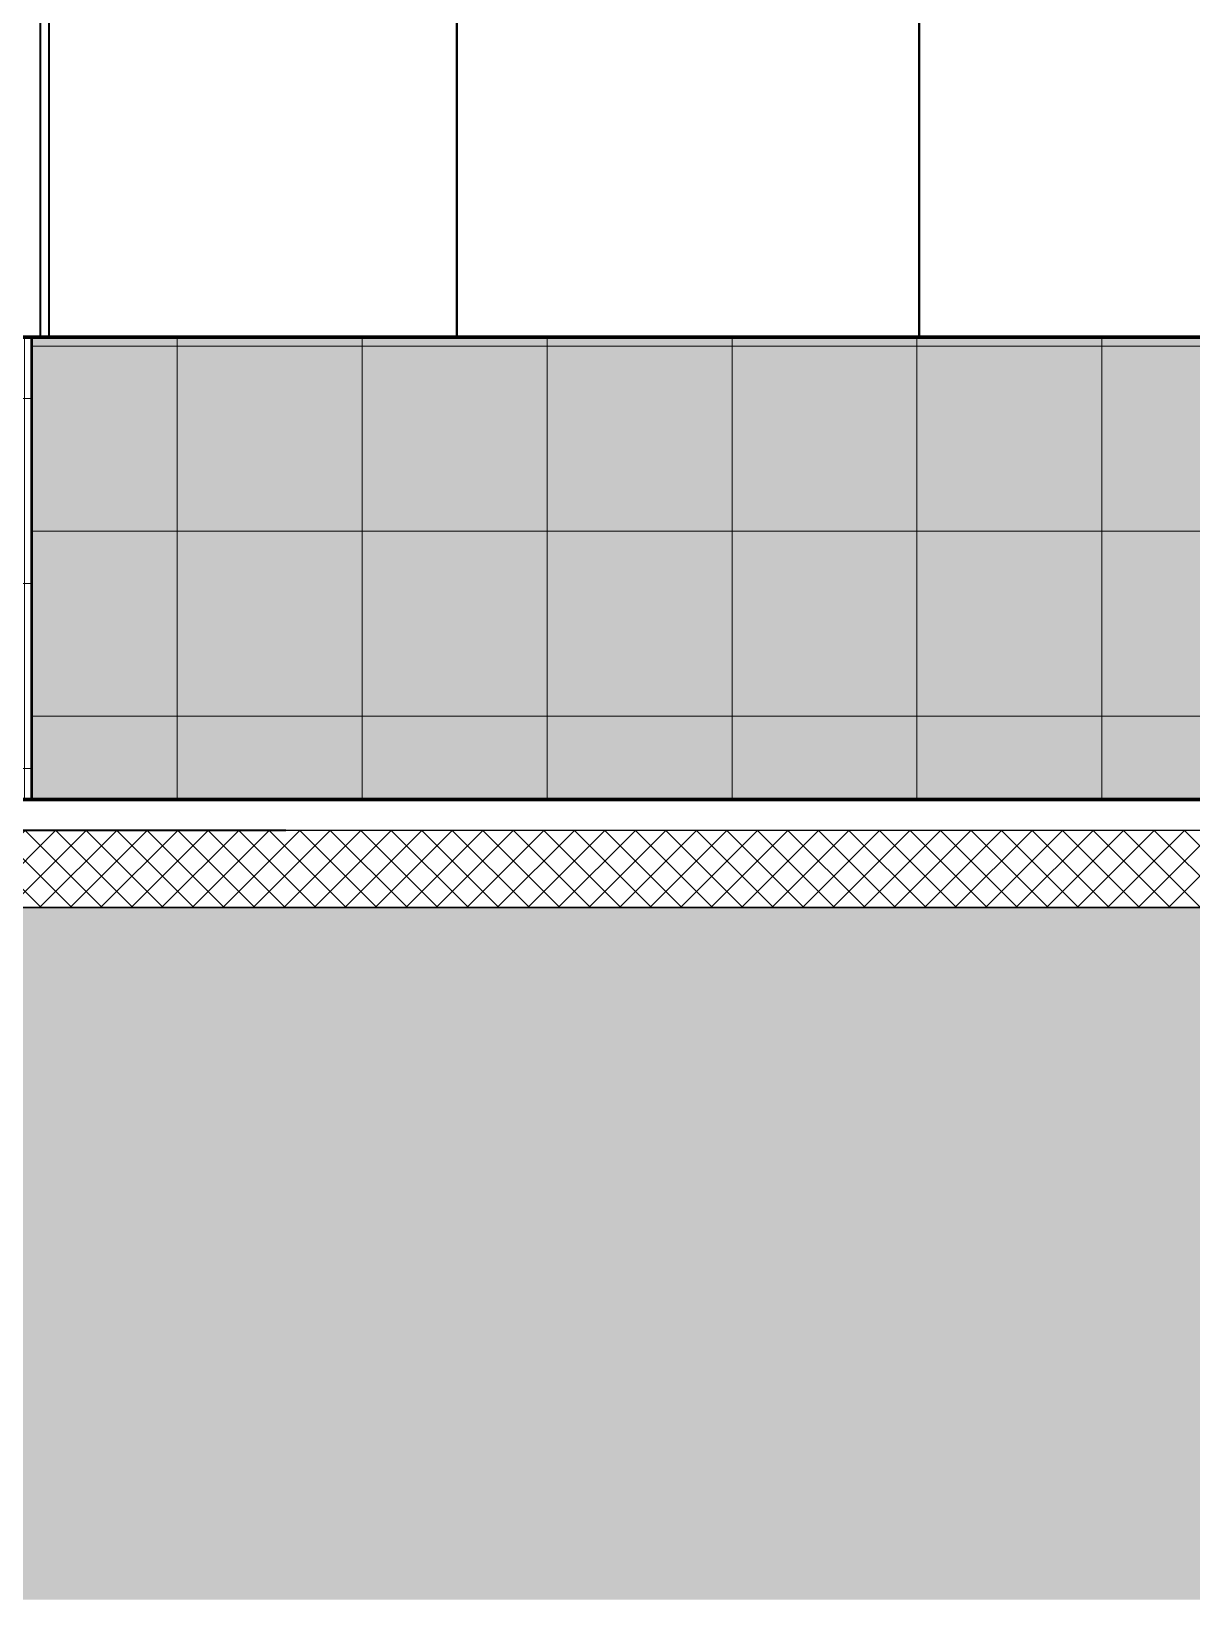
# Model space of a CAD drawing. Header units: millimetres. Extents: x -25371 to 2282244, y -90657 to 147824.
# Drawn here: x 2221009 to 2224774, y -5068 to 19 of the extents above; entities that cross this region are included whole.
import ezdxf

# ---------------------------------------------------------------- set-up
doc = ezdxf.new("R2010")
doc.units = ezdxf.units.MM
doc.layers.add('000 - EXISTING_BUILDING_MAIN_COLOR_251', color=7, linetype='Continuous')
for name, color, linetype, lineweight in [('A-DETL', 7, 'Continuous', 70), ('A-DETL-GENF', 7, 'Continuous', 35), ('A-DETL-THIN', 7, 'Continuous', 25), ('A-DOOR', 7, 'Continuous', 35), ('A-DOOR-E', 7, 'Continuous', 35), ('A-DOOR-FRAM', 7, 'Continuous', 35), ('A-DOOR-HDLN', 7, 'Continuous', 70), ('A-FLOR-E', 7, 'Continuous', 35), ('A-FLOR-FNSH', 7, 'Continuous', 70), ('A-FLOR-HRAL', 7, 'Continuous', 35), ('A-FLOR-OTLN', 7, 'Continuous', 35), ('A-FLOR-PATT', 7, 'Continuous', 70), ('A-GLAZ-CURT', 7, 'Continuous', 35), ('A-WALL-PATT', 7, 'Continuous', 50), ('I-WALL-E', 7, 'Continuous', 50), ('WALL-E', 7, 'Continuous', 50)]:
    doc.layers.add(name, color=color, linetype=linetype, lineweight=lineweight)

# ---------------------------------------------------------------- blocks, each defined once
blk = doc.blocks.new('DPA_DR-DB-SW1 - D27_2000x2150 mm-V17-VS01 - ELEVATION 1')
at = {"layer": 'A-DOOR', "color": 7}
for p, q in [((9272.4, 103600), (9246, 103600)), ((9246, 103600), (9626, 103600)), ((9626, 103600), (9272.4, 103600))]:
    blk.add_line(p, q, dxfattribs=at)
at = {"layer": 'A-DOOR-E', "color": 7}
for p, q in [((9255.5, 103600), (9256.8, 103600)), ((9255.5, 103600), (9626, 103600)), ((9626, 103600), (9256.8, 103600)), ((9282.4, 103600), (9283.7, 103600)), ((9282.4, 103600), (9626, 103600)), ((9283.7, 103600), (9626, 103600))]:
    blk.add_line(p, q, dxfattribs=at)
at = {"layer": 'A-DOOR-FRAM', "color": 7}
for p, q in [((9246, 103600), (9272.4, 103600)), ((9272.4, 103600), (9246, 103600)), ((9246, 103600), (9255.5, 103600)), ((9255.5, 103600), (9246, 103600))]:
    blk.add_line(p, q, dxfattribs=at)
blk = doc.blocks.new('DPA_AC-PL_FLOOR ROOM CAL - A41_1000 x 1000 mm-5549838-VS01 - ELEVATION 1')
at = {"layer": 'A-DOOR-E', "color": 7}
for p, q in [((9578.8, 103600), (8748.6, 103600)), ((8748.6, 103600), (9470.3, 103600)), ((9470.3, 103600), (10300.4, 103600)), ((10300.4, 103600), (9578.8, 103600))]:
    blk.add_line(p, q, dxfattribs=at)
at = {"layer": 'A-DOOR-HDLN', "color": 7}
for p, q in [((8819.1, 103600), (10229.9, 103600)), ((9475.2, 103600), (8819.1, 103600)), ((8819.1, 103600), (9573.9, 103600)), ((9475.2, 103600), (9573.9, 103600)), ((10229.9, 103600), (9475.2, 103600)), ((9573.9, 103600), (10229.9, 103600))]:
    blk.add_line(p, q, dxfattribs=at)
blk = doc.blocks.new('System Panel - DPA-AR_Facade_Solid Panel 150mm-5074316-VS01 - ELEVATION 1')
at = {"layer": 'A-GLAZ-CURT', "color": 7}
for p, q in [((29357.8, 103600), (29357.8, 106600)), ((29357.8, 106600), (30857.8, 106600)), ((30857.8, 106600), (29357.8, 106600)), ((29357.8, 106600), (29357.8, 103600)), ((30857.8, 106600), (30857.8, 103600)), ((30857.8, 103600), (30857.8, 106600)), ((30857.8, 103600), (29357.8, 103600)), ((29357.8, 103600), (30857.8, 103600))]:
    blk.add_line(p, q, dxfattribs=at)
blk = doc.blocks.new('System Panel - DPA-AR_Facade_Solid Panel 150mm-5093853-VS01 - ELEVATION 1')
at = {"layer": 'A-GLAZ-CURT', "color": 7}
for p, q in [((7033.9, 106600), (8357.8, 106600)), ((8357.8, 106600), (7033.9, 106600)), ((7033.9, 106600), (7033.9, 103600)), ((8357.8, 106600), (8357.8, 103600)), ((8357.8, 103600), (8357.8, 106600)), ((8357.8, 103600), (7033.9, 103600)), ((7033.9, 103600), (8357.8, 103600))]:
    blk.add_line(p, q, dxfattribs=at)
blk = doc.blocks.new('System Panel - DPA-AR_Facade_Solid Panel 150mm-5072658-VS01 - ELEVATION 1')
at = {"layer": 'A-GLAZ-CURT', "color": 7}
for p, q in [((6384.1, 103600), (6215, 103600)), ((6313.5, 103600), (6215, 103600)), ((6313.5, 103600), (6384.1, 103600)), ((7266.6, 103600), (7445.5, 103600)), ((7347.1, 103600), (7266.6, 103600)), ((7347.1, 103600), (7445.5, 103600))]:
    blk.add_line(p, q, dxfattribs=at)
blk = doc.blocks.new('System Panel - DPA-AR_Facade_Solid Panel 150mm-V28-VS01 - ELEVATION 1')
at = {"layer": 'A-GLAZ-CURT', "color": 7}
for p, q in [((8479.1, 103600), (7347.1, 103600)), ((7445.5, 103600), (7347.1, 103600)), ((7445.5, 103600), (8577.5, 103600)), ((8479.1, 103600), (8577.5, 103600))]:
    blk.add_line(p, q, dxfattribs=at)
blk = doc.blocks.new('System Panel - DPA-AR_Facade_Solid Panel 150mm-5527618-VS01 - ELEVATION 1')
at = {"layer": 'A-GLAZ-CURT', "color": 7}
for p, q in [((10479.2, 103600), (9611.2, 103600)), ((9709.6, 103600), (9611.2, 103600)), ((9709.6, 103600), (10577.6, 103600)), ((10479.2, 103600), (10577.6, 103600))]:
    blk.add_line(p, q, dxfattribs=at)
blk = doc.blocks.new('System Panel - DPA-AR_Facade_Solid Panel 150mm-5778940-VS01 - ELEVATION 1')
at = {"layer": 'A-GLAZ-CURT', "color": 7}
for p, q in [((8675.6, 103600), (7805.7, 103600)), ((7904.1, 103600), (7805.7, 103600)), ((7904.1, 103600), (8774, 103600)), ((8675.6, 103600), (8774, 103600))]:
    blk.add_line(p, q, dxfattribs=at)
blk = doc.blocks.new('System Panel - DPA-AR_Facade_Solid Panel 150mm-V33-VS01 - ELEVATION 1')
at = {"layer": 'A-GLAZ-CURT', "color": 7}
for p, q in [((7266.6, 103600), (7515.9, 103600)), ((7515.9, 103600), (7266.6, 103600)), ((7565.1, 103600), (7904.1, 103600)), ((7805.7, 103600), (7565.1, 103600)), ((7805.7, 103600), (7904.1, 103600))]:
    blk.add_line(p, q, dxfattribs=at)
blk = doc.blocks.new('System Panel - DPA-AR_Facade_Solid Panel 150mm-5091727-VS01 - ELEVATION 1')
at = {"layer": 'A-GLAZ-CURT', "color": 7}
for p, q in [((7006.3, 106600), (6101.8, 106600)), ((6101.8, 106600), (6101.8, 103600)), ((6101.8, 106600), (6215, 106600)), ((6215, 106600), (6313.5, 106600)), ((6313.5, 106600), (7119.5, 106600)), ((7006.3, 103600), (7006.3, 106600)), ((7006.3, 106600), (7119.5, 106600)), ((6101.8, 103600), (7006.3, 103600)), ((6101.8, 103600), (6215, 103600)), ((7119.5, 103600), (6215, 103600)), ((7119.5, 103600), (7006.3, 103600))]:
    blk.add_line(p, q, dxfattribs=at)
blk = doc.blocks.new('System Panel - DPA-AR_Facade_Solid Panel 150mm-V35-VS01 - ELEVATION 1')
at = {"layer": 'A-GLAZ-CURT', "color": 7}
for p, q in [((9246, 103600), (9626, 103600)), ((9626, 103600), (9246, 103600))]:
    blk.add_line(p, q, dxfattribs=at)
blk = doc.blocks.new('DPA_DR-SG-SW - D4_1100x2150 mm-V49-VS01 - ELEVATION 1')
at = {"layer": 'A-DOOR', "color": 7}
for p, q in [((8927.5, 103600), (8959.9, 103600)), ((9603, 103600), (8927.5, 103600)), ((8959.9, 103600), (9626, 103600)), ((9626, 103600), (9603, 103600))]:
    blk.add_line(p, q, dxfattribs=at)
at = {"layer": 'A-DOOR-E', "color": 7}
for p, q in [((8938.8, 103600), (8937.3, 103600)), ((8937.3, 103600), (9593.2, 103600)), ((8938.8, 103600), (9594.7, 103600)), ((8969.8, 103600), (8968.3, 103600)), ((9624.1, 103600), (8968.3, 103600)), ((8969.8, 103600), (9625.6, 103600)), ((9593.2, 103600), (9594.7, 103600)), ((9624.1, 103600), (9625.6, 103600))]:
    blk.add_line(p, q, dxfattribs=at)
at = {"layer": 'A-DOOR-FRAM', "color": 7}
for p, q in [((8927.5, 103600), (8904.5, 103600)), ((8904.5, 103600), (8980, 103600)), ((8959.9, 103600), (8927.5, 103600)), ((8969.8, 103600), (8959.9, 103600)), ((9012.8, 103600), (8969.8, 103600)), ((8980, 103600), (9012.8, 103600)), ((9603, 103600), (9626, 103600)), ((9626, 103600), (9603, 103600))]:
    blk.add_line(p, q, dxfattribs=at)
blk = doc.blocks.new('Generic Models 2 - Generic Models 45-5662310-VS01 - ELEVATION 1')
at = {"layer": '000 - EXISTING_BUILDING_MAIN_COLOR_251', "color": 7}
for p, q in [((7802.9, 102000), (5350.1, 102000)), ((6157, 102000), (7802.9, 102000)), ((7174.9, 102000), (7094.3, 102000)), ((7383.7, 102000), (7304.7, 102000)), ((7593.1, 102000), (7525.3, 102000)), ((30158.1, 102000), (7802.9, 102000)), ((32007.8, 102000), (7802.9, 102000))]:
    blk.add_line(p, q, dxfattribs=at)
blk = doc.blocks.new('Railing - 50mm-V95-VS01 - ELEVATION 1')
at = {"layer": 'A-FLOR-HRAL', "color": 7, "lineweight": 9}
for p, q in [((7998.4, 103600), (7954.6, 103600)), ((7955, 103600), (7960.7, 103600)), ((7960.7, 103600), (8004.6, 103600)), ((8004.1, 103600), (7998.4, 103600))]:
    blk.add_line(p, q, dxfattribs=at)
blk = doc.blocks.new('Railing - Railing-5829458-VS01 - ELEVATION 1')
at = {"color": 7}
blk.add_blockref('Railing - 50mm-V95-VS01 - ELEVATION 1', (0, 0), dxfattribs=at)
blk = doc.blocks.new('Top Rail Type - Top Rail_Internal_-5829468-VS01 - ELEVATION 1')
at = {"layer": 'A-FLOR-HRAL', "color": 7, "lineweight": 9}
for p, q in [((8396.4, 103600), (8440.2, 103600)), ((8402.5, 103600), (8396.8, 103600)), ((8432.3, 103600), (8402.5, 103600)), ((8446.3, 103600), (8433.2, 103600)), ((8440.2, 103600), (8445.9, 103600)), ((5652.6, 102100), (5661.2, 102100)), ((5694, 102100), (5653, 102100)), ((5661.2, 102100), (5702.1, 102100)), ((5702.5, 102100), (5694, 102100))]:
    blk.add_line(p, q, dxfattribs=at)

msp = doc.modelspace()

# ---------------------------------------------------------------- hatches: boundary and pattern name
at = {"layer": 'A-DETL-GENF', "lineweight": 9}
h = msp.add_hatch(dxfattribs=at)
h.set_pattern_fill('FP_31', style=0, pattern_type=2)
h.set_pattern_definition([(45, (2233847.65, -104572.74), (0, 449.0128), [317.5, -317.5]), (45, (2233763.46, -104488.56), (0, 449.0128), [317.5, -317.5]), (45, (2233679.27, -104404.37), (0, 449.0128), [317.5, -317.5]), (135, (2233679.27, -104348.23), (-449.0128, 3e-14), [317.5, -317.5]), (135, (2233763.46, -104264.05), (-449.0128, 3e-14), [317.5, -317.5]), (135, (2233847.65, -104179.86), (-449.0128, 3e-14), [317.5, -317.5])])
h.paths.add_polyline_path([(2205833.686, -5067.88), (2256521.258, -5067.88), (2256521.258, -3572.744), (2254891.129, -3572.744), (2254891.129, -4112.744), (2254148.263, -4112.744), (2254148.263, -3572.744), (2252197.408, -3572.744), (2252197.408, -2822.744), (2212726.236, -2822.744), (2212726.236, -3572.744), (2205833.686, -3572.744), (2205833.686, -4245.432)])
at = {"layer": 'A-FLOR-PATT', "lineweight": 9}
h = msp.add_hatch(dxfattribs=at)
h.set_pattern_fill('FP_23', angle=-225, style=0, pattern_type=2)
h.set_pattern_definition([(225, (2234056.6, -2572.744), (49.49747, -49.49747), []), (315, (2234056.6, -2572.744), (49.49747, 49.49747), [])])
h.paths.add_polyline_path([(2228405.495, -2822.744), (2252197.408, -2822.744), (2252197.408, -2572.744), (2212740.402, -2572.744), (2212740.402, -2822.744), (2228207.497, -2822.744)])
at = {"layer": 'A-WALL-PATT', "lineweight": 9}
h = msp.add_hatch(dxfattribs=at)
h.set_pattern_fill('FP_5', style=0, pattern_type=2)
h.set_pattern_definition([(0, (2227408.77, -104572.74), (533.244, 203.2), [21.996, -377.937, 21.996, -377.937, -2132.975]), (0, (2227408.77, -104572.74), (533.244, 203.2), [-799.866, 21.996, -777.869, 21.996, -377.937, -933.177]), (0, (2227408.77, -104572.74), (533.244, 203.2), [-1999.664, 21.996, -244.626, 21.996, -644.558]), (110.745, (2227608.74, -104471.14), (-382.06807, 602.30784), [31.049, -533.482, -3575.365]), (110.745, (2227608.74, -104471.14), (-382.06807, 602.30784), [-564.531, 31.049, -533.482, -3010.834]), (110.745, (2227608.74, -104471.14), (-382.06807, 602.30784), [-1129.063, 31.049, -1098.014, -1881.771]), (110.745, (2227608.74, -104471.14), (-382.06807, 602.30784), [-2258.126, 31.049, -533.482, -1317.24]), (110.745, (2227608.74, -104471.14), (-382.06807, 602.30784), [-2822.657, 31.049, -345.305, -940.886]), (110.745, (2227608.74, -104471.14), (-382.06807, 602.30784), [-3199.011, 31.049, -909.836]), (249.255, (2227675.39, -104064.74), (-151.16483, -805.50714), [31.049, -533.482, -3575.365]), (249.255, (2227675.39, -104064.74), (-151.16483, -805.50714), [-564.531, 31.049, -533.482, -3010.834]), (249.255, (2227675.39, -104064.74), (-151.16483, -805.50714), [-1129.063, 31.049, -1098.014, -1881.771]), (249.255, (2227675.39, -104064.74), (-151.16483, -805.50714), [-2258.126, 31.049, -533.482, -1317.24]), (249.255, (2227675.39, -104064.74), (-151.16483, -805.50714), [-2822.657, 31.049, -345.305, -940.886]), (249.255, (2227675.39, -104064.74), (-151.16483, -805.50714), [-3199.011, 31.049, -909.836])])
h.paths.add_polyline_path([(2220980.558, -2472.744), (2221009.454, -2472.744), (2221009.454, -972.744), (2220879.061, -972.744), (2220879.061, -2472.744), (2220933.181, -2472.744)])
h = msp.add_hatch(dxfattribs=at)
h.set_pattern_fill('FP_6', style=0, pattern_type=2)
h.set_pattern_definition([(0, (2220987, -4172.74), (0, 600), []), (90, (2220987.03, -4172.74), (-393.635, 2e-14), [])])
h.paths.add_polyline_path([(2220980.558, -2472.744), (2221009.454, -2472.744), (2221009.454, -972.744), (2220879.061, -972.744), (2220879.061, -2472.744), (2220933.181, -2472.744)])
h = msp.add_hatch(dxfattribs=at)
h.set_pattern_fill('FP_3', style=0, pattern_type=2)
h.set_pattern_definition([(0, (2233847.65, -104572.74), (812.8, 203.2), [33.528, -576.072, 33.528, -576.072, -3251.2]), (0, (2233847.65, -104572.74), (812.8, 203.2), [-1219.2, 33.528, -1185.672, 33.528, -576.072, -1422.4]), (0, (2233847.65, -104572.74), (812.8, 203.2), [-3048, 33.528, -372.872, 33.528, -982.472]), (120, (2234152.45, -104471.14), (-582.37636, 602.30545), [33.528, -576.072, 33.528, -576.072, -3251.2]), (120, (2234152.45, -104471.14), (-582.37636, 602.30545), [-1219.2, 33.528, -1185.672, 33.528, -576.072, -1422.4]), (120, (2234152.45, -104471.14), (-582.37636, 602.30545), [-3048, 33.528, -372.872, 33.528, -982.472]), (240, (2234254.05, -104064.74), (-230.42364, -805.50545), [33.528, -576.072, 33.528, -576.072, -3251.2]), (240, (2234254.05, -104064.74), (-230.42364, -805.50545), [-1219.2, 33.528, -1185.672, 33.528, -576.072, -1422.4]), (240, (2234254.05, -104064.74), (-230.42364, -805.50545), [-3048, 33.528, -372.872, 33.528, -982.472])])
h.paths.add_polyline_path([(2221009.454, -2472.744), (2232127.734, -2472.744), (2232127.734, -2470.744), (2232557.734, -2470.744), (2232557.734, -2472.744), (2232577.734, -2472.744), (2232577.734, -2470.744), (2233007.734, -2470.744), (2233007.734, -2472.744), (2243747.272, -2472.744), (2243747.272, -2470.744), (2244177.272, -2470.744), (2244177.272, -2472.744), (2244197.272, -2472.744), (2244197.272, -2470.744), (2244627.272, -2470.744), (2244627.272, -2472.744), (2244690.167, -2472.744), (2244690.167, -972.744), (2221009.454, -972.744), (2221009.454, -2471.957)])
h = msp.add_hatch(dxfattribs=at)
h.set_pattern_fill('FP_4', style=0, pattern_type=2)
h.set_pattern_definition([(0, (2245482.4, -4602.74), (0, 600), []), (90, (2245482.4, -4602.74), (-600, 4e-14), [])])
h.paths.add_polyline_path([(2221009.454, -2472.744), (2232127.734, -2472.744), (2232127.734, -2470.744), (2232557.734, -2470.744), (2232557.734, -2472.744), (2232577.734, -2472.744), (2232577.734, -2470.744), (2233007.734, -2470.744), (2233007.734, -2472.744), (2243747.272, -2472.744), (2243747.272, -2470.744), (2244177.272, -2470.744), (2244177.272, -2472.744), (2244197.272, -2472.744), (2244197.272, -2470.744), (2244627.272, -2470.744), (2244627.272, -2472.744), (2244690.167, -2472.744), (2244690.167, -972.744), (2221009.454, -972.744), (2221009.454, -2471.957)])

# ---------------------------------------------------------------- linework, layer by layer
at = {"layer": 'A-DETL', "color": 7}
for p, q in [((2220345.89, -972.744), (2221123.573, -972.744)), ((2220879.061, -972.744), (2221009.454, -972.744)), ((2244690.167, -972.744), (2221009.454, -972.744)), ((2221123.573, -972.744), (2232090.628, -972.744)), ((2221298.974, -972.744), (2221548.283, -972.744)), ((2221298.974, -972.744), (2224642.803, -972.744)), ((2221597.522, -972.744), (2221770.488, -972.744)), ((2221715.719, -972.744), (2223225.14, -972.744)), ((2223658.366, -972.744), (2222936.927, -972.744)), ((2222936.927, -972.744), (2223087.904, -972.744)), ((2222936.927, -972.744), (2223658.366, -972.744)), ((2223225.14, -972.744), (2223553.169, -972.744)), ((2223658.366, -972.744), (2223278.4, -972.744)), ((2223658.366, -972.744), (2223278.4, -972.744)), ((2223278.4, -972.744), (2223658.366, -972.744)), ((2219571.173, -2472.744), (2221835.295, -2472.744)), ((2221835.295, -2472.744), (2246040.167, -2472.744)), ((2246040.167, -2472.744), (2221835.295, -2472.744))]:
    msp.add_line(p, q, dxfattribs=at)
at = {"layer": 'A-DETL', "color": 7, "flags": 128}
msp.add_lwpolyline([(2221835.295, -2472.744), (2221711.328, -2472.744), (2221587.56, -2472.744), (2221464.187, -2472.744), (2221341.409, -2472.744), (2221219.42, -2472.744), (2221098.417, -2472.744), (2220978.593, -2472.744), (2220860.139, -2472.744), (2220743.245, -2472.744), (2220628.098, -2472.744), (2220514.883, -2472.744), (2220403.78, -2472.744), (2220294.967, -2472.744), (2220188.618, -2472.744), (2220084.903, -2472.744), (2219983.989, -2472.744), (2219886.037, -2472.744), (2219791.203, -2472.744), (2219699.639, -2472.744), (2219611.491, -2472.744), (2219526.901, -2472.744), (2219495.703, -2472.744)], dxfattribs=at)
at = {"layer": 'A-DETL-THIN', "color": 7}
msp.add_line((2252197.408, -2822.744), (2212726.236, -2822.744), dxfattribs=at)
at = {"layer": 'A-FLOR-E', "color": 7}
for p, q in [((2221548.283, -972.744), (2221298.974, -972.744)), ((2221770.488, -972.744), (2221298.974, -972.744)), ((2224609.998, -972.744), (2221298.974, -972.744)), ((2222708.44, -972.744), (2221597.522, -972.744)), ((2222043.748, -972.744), (2221715.719, -972.744)), ((2223553.169, -972.744), (2222043.748, -972.744)), ((2224642.803, -972.744), (2222708.44, -972.744)), ((2223658.366, -972.744), (2222936.927, -972.744)), ((2223658.366, -972.744), (2223278.4, -972.744)), ((2224773.995, -972.744), (2224609.998, -972.744)), ((2232127.734, -2472.744), (2221009.454, -2472.744)), ((2221835.295, -2572.744), (2220189.431, -2572.744))]:
    msp.add_line(p, q, dxfattribs=at)
at = {"layer": 'A-FLOR-FNSH', "color": 7, "lineweight": 25}
for p, q in [((2252197.408, -2572.744), (2212740.402, -2572.744)), ((2212740.402, -2822.744), (2252197.408, -2822.744))]:
    msp.add_line(p, q, dxfattribs=at)
at = {"layer": 'A-FLOR-OTLN', "color": 7}
for p, q in [((2219571.173, -2472.744), (2221835.295, -2472.744)), ((2221835.295, -2472.744), (2246040.167, -2472.744))]:
    msp.add_line(p, q, dxfattribs=at)
at = {"layer": 'I-WALL-E', "color": 7}
for p, q in [((2220344.585, -972.744), (2221077.813, -972.744)), ((2221009.454, -972.744), (2221009.454, -2472.744)), ((2221077.813, -972.744), (2244690.167, -972.744)), ((2223278.4, -972.744), (2223658.366, -972.744))]:
    msp.add_line(p, q, dxfattribs=at)
at = {"layer": 'WALL-E', "color": 7}
for p in [(2223087.904, -972.744), (2223278.4, -972.744)]:
    msp.add_line(p, (2223658.366, -972.744), dxfattribs=at)

# ---------------------------------------------------------------- block references
at = {"layer": 'A-DETL', "color": 7}
msp.add_blockref('Generic Models 2 - Generic Models 45-5662310-VS01 - ELEVATION 1', (2214032.412, -104572.744), dxfattribs=at)
at = {"layer": 'A-DOOR-E', "color": 7}
for name in ['DPA_AC-PL_FLOOR ROOM CAL - A41_1000 x 1000 mm-5549838-VS01 - ELEVATION 1', 'DPA_DR-SG-SW - D4_1100x2150 mm-V49-VS01 - ELEVATION 1', 'DPA_DR-DB-SW1 - D27_2000x2150 mm-V17-VS01 - ELEVATION 1']:
    msp.add_blockref(name, (2214032.412, -104572.744), dxfattribs=at)
at = {"layer": 'A-FLOR-HRAL', "color": 7, "lineweight": 9}
msp.add_blockref('Top Rail Type - Top Rail_Internal_-5829468-VS01 - ELEVATION 1', (2214032.412, -104572.744), dxfattribs=at)
at = {"layer": 'A-FLOR-HRAL', "color": 7}
msp.add_blockref('Railing - Railing-5829458-VS01 - ELEVATION 1', (2214032.412, -104572.744), dxfattribs=at)
at = {"layer": 'A-GLAZ-CURT', "color": 7}
for name, p in [('System Panel - DPA-AR_Facade_Solid Panel 150mm-5091727-VS01 - ELEVATION 1', (2214032.412, -104572.744)), ('System Panel - DPA-AR_Facade_Solid Panel 150mm-5093853-VS01 - ELEVATION 1', (2214032.412, -104572.744)), ('System Panel - DPA-AR_Facade_Solid Panel 150mm-5074316-VS01 - ELEVATION 1', (2193032.412, -104572.744)), ('System Panel - DPA-AR_Facade_Solid Panel 150mm-5074316-VS01 - ELEVATION 1', (2194532.412, -104572.744)), ('System Panel - DPA-AR_Facade_Solid Panel 150mm-5072658-VS01 - ELEVATION 1', (2214032.412, -104572.744)), ('System Panel - DPA-AR_Facade_Solid Panel 150mm-V33-VS01 - ELEVATION 1', (2214032.412, -104572.744)), ('System Panel - DPA-AR_Facade_Solid Panel 150mm-V28-VS01 - ELEVATION 1', (2214032.412, -104572.744)), ('System Panel - DPA-AR_Facade_Solid Panel 150mm-5778940-VS01 - ELEVATION 1', (2214032.412, -104572.744)), ('System Panel - DPA-AR_Facade_Solid Panel 150mm-V28-VS01 - ELEVATION 1', (2215164.457, -104572.744)), ('System Panel - DPA-AR_Facade_Solid Panel 150mm-V35-VS01 - ELEVATION 1', (2214032.412, -104572.744)), ('System Panel - DPA-AR_Facade_Solid Panel 150mm-5527618-VS01 - ELEVATION 1', (2214032.412, -104572.744))]:
    msp.add_blockref(name, p, dxfattribs=at)

doc.saveas('drawing.dxf')
